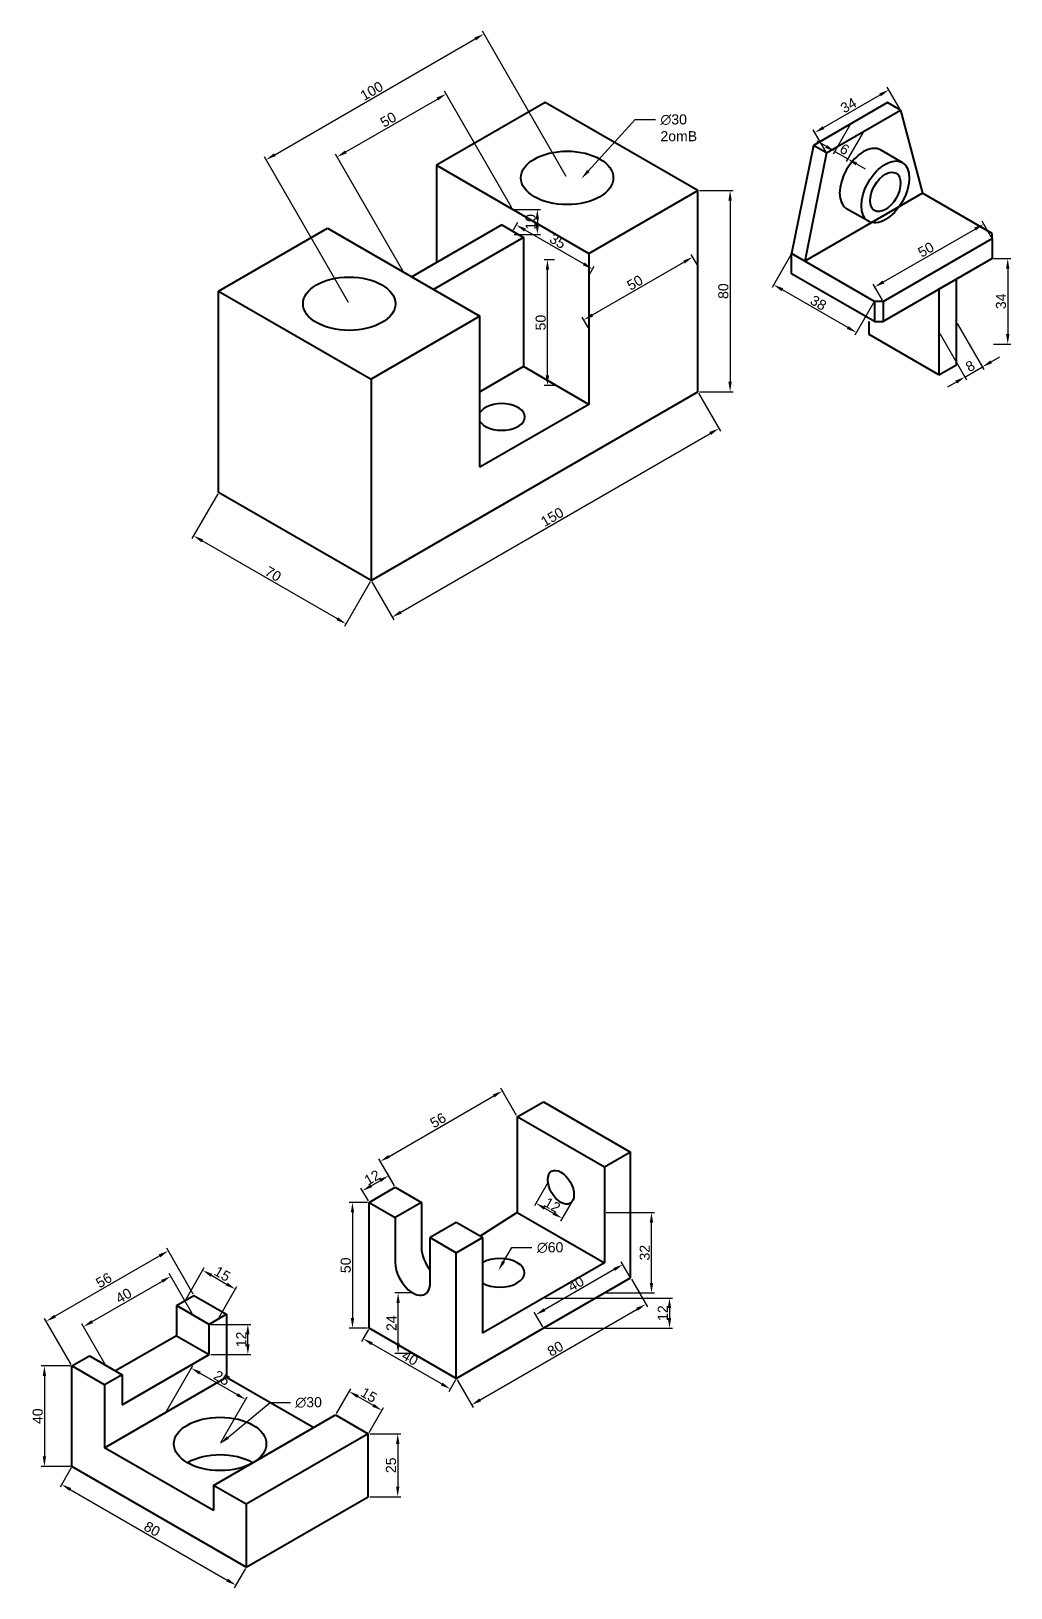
# Model space of a CAD drawing. Header units: millimetres. Extents: x 2913 to 4784, y 824 to 1617.
# Drawn here: x 2913 to 3303, y 860 to 1479 of the extents above; entities that cross this region are included whole.
import ezdxf
from ezdxf import colors
from ezdxf.entities.mleader import LeaderData, LeaderLine
from ezdxf.math import Vec2, Vec3

# ---------------------------------------------------------------- set-up
doc = ezdxf.new("R2010")
doc.units = ezdxf.units.MM
doc.layers.add('Thick', color=7, linetype='Continuous', lineweight=40)
doc.styles.get("Standard").update_dxf_attribs({"font": 'arial.ttf'})
doc.dimstyles.new('ISO-25', dxfattribs={"dimtxt": 4, "dimasz": 4, "dimexe": 1.25, "dimexo": 0.625, "dimtad": 1, "dimtxsty": 'Standard', "dimcen": 2.5, "dimadec": 0, "dimazin": 0, "dimtfac": 1, "dimtmove": 0, "dimatfit": 3, "dimfxl": 1, "dimarcsym": 0})

# ---------------------------------------------------------------- blocks, each defined once
blk = doc.blocks.new('*D6')
at = {"color": 0, "lineweight": -2, "transparency": 16777216}
for p, q in [((2977.4, 969.46), (2968.24, 985.32)), ((2937.69, 966.24), (2965.4, 982.24)), ((2942.76, 949.46), (2933.6, 965.32))]:
    blk.add_line(p, q, dxfattribs=at)
at = {"color": 0, "transparency": 16777216}
for points in [[(2965.07, 982.82), (2965.74, 981.66), (2968.87, 984.24)], [(2937.36, 966.82), (2938.02, 965.66), (2934.23, 964.24)]]:
    blk.add_solid(points, dxfattribs=at)
at = {"layer": 'Defpoints', "color": 0, "transparency": 16777216}
for p in [(2968.87, 984.24), (2977.71, 968.92), (2943.07, 948.92)]:
    blk.add_point(p, dxfattribs=at)
at = {"color": 0, "transparency": 16777216, "insert": (2950.21, 976.55), "char_height": 4, "attachment_point": 5, "rotation": 30}
blk.add_mtext('40', dxfattribs=at)
blk = doc.blocks.new('*D7')
at = {"color": 0, "lineweight": -2, "transparency": 16777216}
for p, q in [((2974.99, 975.21), (2982.23, 987.74)), ((2985.07, 984.66), (2991.13, 981.16)), ((2987.98, 967.71), (2995.22, 980.24))]:
    blk.add_line(p, q, dxfattribs=at)
at = {"color": 0, "transparency": 16777216}
for points in [[(2985.4, 985.24), (2984.74, 984.08), (2981.61, 986.66)], [(2991.47, 981.74), (2990.8, 980.58), (2994.6, 979.16)]]:
    blk.add_solid(points, dxfattribs=at)
at = {"layer": 'Defpoints', "color": 0, "transparency": 16777216}
for p in [(2994.6, 979.16), (2974.68, 974.67), (2987.67, 967.17)]:
    blk.add_point(p, dxfattribs=at)
at = {"color": 0, "transparency": 16777216, "insert": (2989.44, 985.22), "char_height": 4, "attachment_point": 5, "rotation": 330}
blk.add_mtext('15', dxfattribs=at)
blk = doc.blocks.new('*D8')
at = {"color": 0, "lineweight": -2, "transparency": 16777216}
for p, q in [((2967.2, 930.71), (2977.69, 948.87)), ((2995.25, 937.29), (2980.53, 945.79)), ((2988.85, 918.21), (2999.34, 936.37))]:
    blk.add_line(p, q, dxfattribs=at)
at = {"color": 0, "transparency": 16777216}
for points in [[(2980.86, 946.37), (2980.19, 945.21), (2977.06, 947.79)], [(2995.58, 937.87), (2994.92, 936.71), (2998.71, 935.29)]]:
    blk.add_solid(points, dxfattribs=at)
at = {"layer": 'Defpoints', "color": 0, "transparency": 16777216}
for p in [(2977.06, 947.79), (2966.89, 930.17), (2988.54, 917.67)]:
    blk.add_point(p, dxfattribs=at)
at = {"color": 0, "transparency": 16777216, "insert": (2989.22, 943.85), "char_height": 4, "attachment_point": 5, "rotation": 330}
blk.add_mtext('25', dxfattribs=at)
blk = doc.blocks.new('*D9')
at = {"color": 0, "lineweight": -2, "transparency": 16777216}
for p, q in [((2929.34, 908.13), (2924.91, 900.46)), ((2929, 899.54), (2991.35, 863.54)), ((2998.62, 868.13), (2994.19, 860.46))]:
    blk.add_line(p, q, dxfattribs=at)
at = {"color": 0, "transparency": 16777216}
for points in [[(2929.33, 900.12), (2928.67, 898.97), (2925.54, 901.54)], [(2991.69, 864.12), (2991.02, 862.97), (2994.82, 861.54)]]:
    blk.add_solid(points, dxfattribs=at)
at = {"layer": 'Defpoints', "color": 0, "transparency": 16777216}
for p in [(2929.65, 908.67), (2998.93, 868.67), (2994.82, 861.54)]:
    blk.add_point(p, dxfattribs=at)
at = {"color": 0, "transparency": 16777216, "insert": (2961.51, 883.85), "char_height": 4, "attachment_point": 5, "rotation": 330}
blk.add_mtext('80', dxfattribs=at)
blk = doc.blocks.new('*D10')
at = {"color": 0, "lineweight": -2, "transparency": 16777216}
for p, q in [((3034.75, 929.71), (3040.46, 939.6)), ((3043.3, 936.51), (3049.36, 933.01)), ((3047.74, 922.21), (3053.45, 932.1))]:
    blk.add_line(p, q, dxfattribs=at)
at = {"color": 0, "transparency": 16777216}
for points in [[(3043.63, 937.09), (3042.96, 935.94), (3039.83, 938.51)], [(3049.69, 933.59), (3049.03, 932.44), (3052.82, 931.01)]]:
    blk.add_solid(points, dxfattribs=at)
at = {"layer": 'Defpoints', "color": 0, "transparency": 16777216}
for p in [(3034.44, 929.17), (3052.82, 931.01), (3047.43, 921.67)]:
    blk.add_point(p, dxfattribs=at)
at = {"color": 0, "transparency": 16777216, "insert": (3047.66, 937.07), "char_height": 4, "attachment_point": 5, "rotation": 330}
blk.add_mtext('15', dxfattribs=at)
blk = doc.blocks.new('*D11')
at = {"color": 0, "lineweight": -2, "transparency": 16777216}
for p, q in [((3048.05, 921.67), (3060.4, 921.67)), ((3059.15, 917.67), (3059.15, 900.67)), ((3048.05, 896.67), (3060.4, 896.67))]:
    blk.add_line(p, q, dxfattribs=at)
at = {"color": 0, "transparency": 16777216}
for points in [[(3058.48, 917.67), (3059.81, 917.67), (3059.15, 921.67)], [(3058.48, 900.67), (3059.81, 900.67), (3059.15, 896.67)]]:
    blk.add_solid(points, dxfattribs=at)
at = {"layer": 'Defpoints', "color": 0, "transparency": 16777216}
for p in [(3047.43, 921.67), (3047.43, 896.67), (3059.15, 896.67)]:
    blk.add_point(p, dxfattribs=at)
at = {"color": 0, "transparency": 16777216, "insert": (3056.48, 909.17), "char_height": 4, "attachment_point": 5, "rotation": 90}
blk.add_mtext('25', dxfattribs=at)
blk = doc.blocks.new('*D12')
at = {"color": 0, "lineweight": -2, "transparency": 16777216}
for p, q in [((2929.02, 948.67), (2917.46, 948.67)), ((2918.71, 944.67), (2918.71, 912.67)), ((2929.02, 908.67), (2917.46, 908.67))]:
    blk.add_line(p, q, dxfattribs=at)
at = {"color": 0, "transparency": 16777216}
for points in [[(2918.04, 944.67), (2919.38, 944.67), (2918.71, 948.67)], [(2918.04, 912.67), (2919.38, 912.67), (2918.71, 908.67)]]:
    blk.add_solid(points, dxfattribs=at)
at = {"layer": 'Defpoints', "color": 0, "transparency": 16777216}
for p in [(2929.65, 948.67), (2918.71, 908.67), (2929.65, 908.67)]:
    blk.add_point(p, dxfattribs=at)
at = {"color": 0, "transparency": 16777216, "insert": (2916.04, 928.67), "char_height": 4, "attachment_point": 5, "rotation": 90}
blk.add_mtext('40', dxfattribs=at)
blk = doc.blocks.new('*D13')
at = {"color": 0, "lineweight": -2, "transparency": 16777216}
for p, q in [((2922.89, 968.37), (2964.46, 992.37)), ((2977.83, 977.21), (2967.3, 995.45)), ((2929.34, 949.21), (2918.8, 967.45))]:
    blk.add_line(p, q, dxfattribs=at)
at = {"color": 0, "transparency": 16777216}
for points in [[(2964.13, 992.95), (2964.79, 991.79), (2967.93, 994.37)], [(2922.56, 968.95), (2923.23, 967.79), (2919.43, 966.37)]]:
    blk.add_solid(points, dxfattribs=at)
at = {"layer": 'Defpoints', "color": 0, "transparency": 16777216}
for p in [(2967.93, 994.37), (2978.15, 976.67), (2929.65, 948.67)]:
    blk.add_point(p, dxfattribs=at)
at = {"color": 0, "transparency": 16777216, "insert": (2942.34, 982.68), "char_height": 4, "attachment_point": 5, "rotation": 30}
blk.add_mtext('56', dxfattribs=at)
blk = doc.blocks.new('*D14')
at = {"color": 0, "lineweight": -2, "transparency": 16777216}
for p, q in [((2984.83, 965.17), (3000.82, 965.17)), ((2999.57, 957.17), (2999.57, 961.17)), ((2984.83, 953.17), (3000.82, 953.17))]:
    blk.add_line(p, q, dxfattribs=at)
at = {"color": 0, "transparency": 16777216}
for points in [[(2998.9, 961.17), (3000.24, 961.17), (2999.57, 965.17)], [(2998.9, 957.17), (3000.24, 957.17), (2999.57, 953.17)]]:
    blk.add_solid(points, dxfattribs=at)
at = {"layer": 'Defpoints', "color": 0, "transparency": 16777216}
for p in [(2984.21, 965.17), (2999.57, 965.17), (2984.21, 953.17)]:
    blk.add_point(p, dxfattribs=at)
at = {"color": 0, "transparency": 16777216, "insert": (2996.94, 959.17), "char_height": 4, "attachment_point": 5, "rotation": 90}
blk.add_mtext('12', dxfattribs=at)
blk = doc.blocks.new('*D15')
at = {"color": 0, "lineweight": -2, "transparency": 16777216}
for p, q in [((3047.17, 1013.63), (3039.9, 1013.63)), ((3041.15, 1009.63), (3041.15, 967.63)), ((3047.17, 963.63), (3039.9, 963.63))]:
    blk.add_line(p, q, dxfattribs=at)
at = {"color": 0, "transparency": 16777216}
for points in [[(3040.49, 1009.63), (3041.82, 1009.63), (3041.15, 1013.63)], [(3040.49, 967.63), (3041.82, 967.63), (3041.15, 963.63)]]:
    blk.add_solid(points, dxfattribs=at)
at = {"layer": 'Defpoints', "color": 0, "transparency": 16777216}
for p in [(3047.8, 1013.63), (3041.15, 963.63), (3047.8, 963.63)]:
    blk.add_point(p, dxfattribs=at)
at = {"color": 0, "transparency": 16777216, "insert": (3038.49, 988.63), "char_height": 4, "attachment_point": 5, "rotation": 90}
blk.add_mtext('50', dxfattribs=at)
blk = doc.blocks.new('*D16')
at = {"color": 0, "lineweight": -2, "transparency": 16777216}
for p, q in [((3047.48, 963.09), (3044.77, 958.4)), ((3076.57, 941.48), (3048.86, 957.48)), ((3082.12, 943.09), (3079.41, 938.4))]:
    blk.add_line(p, q, dxfattribs=at)
at = {"color": 0, "transparency": 16777216}
for points in [[(3049.2, 958.06), (3048.53, 956.9), (3045.4, 959.48)], [(3076.91, 942.06), (3076.24, 940.9), (3080.04, 939.48)]]:
    blk.add_solid(points, dxfattribs=at)
at = {"layer": 'Defpoints', "color": 0, "transparency": 16777216}
for p in [(3045.4, 959.48), (3047.8, 963.63), (3082.44, 943.63)]:
    blk.add_point(p, dxfattribs=at)
at = {"color": 0, "transparency": 16777216, "insert": (3064.05, 951.79), "char_height": 4, "attachment_point": 5, "rotation": 330}
blk.add_mtext('40', dxfattribs=at)
blk = doc.blocks.new('*D17')
at = {"color": 0, "lineweight": -2, "transparency": 16777216}
for p, q in [((3064.49, 977.63), (3058.05, 977.63)), ((3059.3, 957.63), (3059.3, 973.63)), ((3064.49, 953.63), (3058.05, 953.63))]:
    blk.add_line(p, q, dxfattribs=at)
at = {"color": 0, "transparency": 16777216}
for points in [[(3058.63, 973.63), (3059.96, 973.63), (3059.3, 977.63)], [(3058.63, 957.63), (3059.96, 957.63), (3059.3, 953.63)]]:
    blk.add_solid(points, dxfattribs=at)
at = {"layer": 'Defpoints', "color": 0, "transparency": 16777216}
for p in [(3059.3, 977.63), (3065.12, 977.63), (3065.12, 953.63)]:
    blk.add_point(p, dxfattribs=at)
at = {"color": 0, "transparency": 16777216, "insert": (3056.66, 965.63), "char_height": 4, "attachment_point": 5, "rotation": 90}
blk.add_mtext('24', dxfattribs=at)
blk = doc.blocks.new('*D18')
at = {"color": 0, "lineweight": -2, "transparency": 16777216}
for p, q in [((3048.6, 1020.24), (3052.06, 1022.24)), ((3057.88, 1020.18), (3054.9, 1025.33)), ((3047.48, 1014.18), (3044.51, 1019.33))]:
    blk.add_line(p, q, dxfattribs=at)
at = {"color": 0, "transparency": 16777216}
for points in [[(3048.27, 1020.82), (3048.93, 1019.67), (3045.13, 1018.24)], [(3051.73, 1022.82), (3052.4, 1021.67), (3055.53, 1024.24)]]:
    blk.add_solid(points, dxfattribs=at)
at = {"layer": 'Defpoints', "color": 0, "transparency": 16777216}
for p in [(3055.53, 1024.24), (3058.19, 1019.63), (3047.8, 1013.63)]:
    blk.add_point(p, dxfattribs=at)
at = {"color": 0, "transparency": 16777216, "insert": (3049.01, 1023.52), "char_height": 4, "attachment_point": 5, "rotation": 30}
blk.add_mtext('12', dxfattribs=at)
blk = doc.blocks.new('*D19')
at = {"color": 0, "lineweight": -2, "transparency": 16777216}
for p, q in [((3106.37, 1048.18), (3100.13, 1058.99)), ((3055.72, 1031.91), (3097.29, 1055.91)), ((3057.88, 1020.18), (3051.63, 1030.99))]:
    blk.add_line(p, q, dxfattribs=at)
at = {"color": 0, "transparency": 16777216}
for points in [[(3096.96, 1056.48), (3097.62, 1055.33), (3100.75, 1057.91)], [(3055.39, 1032.48), (3056.05, 1031.33), (3052.26, 1029.91)]]:
    blk.add_solid(points, dxfattribs=at)
at = {"layer": 'Defpoints', "color": 0, "transparency": 16777216}
for p in [(3100.75, 1057.91), (3106.69, 1047.63), (3058.19, 1019.63)]:
    blk.add_point(p, dxfattribs=at)
at = {"color": 0, "transparency": 16777216, "insert": (3075.17, 1046.22), "char_height": 4, "attachment_point": 5, "rotation": 30}
blk.add_mtext('56', dxfattribs=at)
blk = doc.blocks.new('*D20')
at = {"color": 0, "lineweight": -2, "transparency": 16777216}
for p, q in [((3118.57, 1021.05), (3113.47, 1012.21)), ((3128.96, 1015.05), (3123.86, 1006.21)), ((3117.55, 1011.29), (3121.02, 1009.29))]:
    blk.add_line(p, q, dxfattribs=at)
at = {"color": 0, "transparency": 16777216}
for points in [[(3117.89, 1011.87), (3117.22, 1010.72), (3114.09, 1013.29)], [(3121.35, 1009.87), (3120.69, 1008.72), (3124.48, 1007.29)]]:
    blk.add_solid(points, dxfattribs=at)
at = {"layer": 'Defpoints', "color": 0, "transparency": 16777216}
for p in [(3118.88, 1021.59), (3129.27, 1015.59), (3124.48, 1007.29)]:
    blk.add_point(p, dxfattribs=at)
at = {"color": 0, "transparency": 16777216, "insert": (3120.6, 1012.57), "char_height": 4, "attachment_point": 5, "rotation": 330}
blk.add_mtext('12', dxfattribs=at)
blk = doc.blocks.new('*D21')
at = {"color": 0, "lineweight": -2, "transparency": 16777216}
for p, q in [((3152.03, 983.09), (3158.39, 972.08)), ((3091.95, 935.16), (3154.3, 971.16)), ((3082.75, 943.09), (3089.11, 932.08))]:
    blk.add_line(p, q, dxfattribs=at)
at = {"color": 0, "transparency": 16777216}
for points in [[(3153.97, 971.74), (3154.63, 970.58), (3157.77, 973.16)], [(3091.61, 935.74), (3092.28, 934.58), (3088.48, 933.16)]]:
    blk.add_solid(points, dxfattribs=at)
at = {"layer": 'Defpoints', "color": 0, "transparency": 16777216}
for p in [(3151.72, 983.63), (3157.77, 973.16), (3082.44, 943.63)]:
    blk.add_point(p, dxfattribs=at)
at = {"color": 0, "transparency": 16777216, "insert": (3121.79, 955.47), "char_height": 4, "attachment_point": 5, "rotation": 30}
blk.add_mtext('80', dxfattribs=at)
blk = doc.blocks.new('*D22')
at = {"color": 0, "lineweight": -2, "transparency": 16777216}
for p, q in [((3117.7, 975.63), (3168.41, 975.63)), ((3167.16, 971.63), (3167.16, 967.63)), ((3117.7, 963.63), (3168.41, 963.63))]:
    blk.add_line(p, q, dxfattribs=at)
at = {"color": 0, "transparency": 16777216}
for points in [[(3166.49, 971.63), (3167.83, 971.63), (3167.16, 975.63)], [(3166.49, 967.63), (3167.83, 967.63), (3167.16, 963.63)]]:
    blk.add_solid(points, dxfattribs=at)
at = {"layer": 'Defpoints', "color": 0, "transparency": 16777216}
for p in [(3117.08, 975.63), (3117.08, 963.63), (3167.16, 963.63)]:
    blk.add_point(p, dxfattribs=at)
at = {"color": 0, "transparency": 16777216, "insert": (3164.53, 969.63), "char_height": 4, "attachment_point": 5, "rotation": 90}
blk.add_mtext('12', dxfattribs=at)
blk = doc.blocks.new('*D23')
at = {"color": 0, "lineweight": -2, "transparency": 16777216}
for p, q in [((3151.41, 984.18), (3148.02, 990.04)), ((3145.18, 986.96), (3117.47, 970.96)), ((3116.77, 964.18), (3113.38, 970.04))]:
    blk.add_line(p, q, dxfattribs=at)
at = {"color": 0, "transparency": 16777216}
for points in [[(3144.85, 987.54), (3145.51, 986.38), (3148.64, 988.96)], [(3117.13, 971.54), (3117.8, 970.38), (3114, 968.96)]]:
    blk.add_solid(points, dxfattribs=at)
at = {"layer": 'Defpoints', "color": 0, "transparency": 16777216}
for p in [(3151.72, 983.63), (3114, 968.96), (3117.08, 963.63)]:
    blk.add_point(p, dxfattribs=at)
at = {"color": 0, "transparency": 16777216, "insert": (3129.99, 981.27), "char_height": 4, "attachment_point": 5, "rotation": 30}
blk.add_mtext('40', dxfattribs=at)
blk = doc.blocks.new('*D24')
at = {"color": 0, "lineweight": -2, "transparency": 16777216}
for p, q in [((3141.95, 1009.63), (3161.26, 1009.63)), ((3160.01, 981.63), (3160.01, 1005.63)), ((3141.95, 977.63), (3161.26, 977.63))]:
    blk.add_line(p, q, dxfattribs=at)
at = {"color": 0, "transparency": 16777216}
for points in [[(3159.34, 1005.63), (3160.68, 1005.63), (3160.01, 1009.63)], [(3159.34, 981.63), (3160.68, 981.63), (3160.01, 977.63)]]:
    blk.add_solid(points, dxfattribs=at)
at = {"layer": 'Defpoints', "color": 0, "transparency": 16777216}
for p in [(3141.33, 1009.63), (3160.01, 1009.63), (3141.33, 977.63)]:
    blk.add_point(p, dxfattribs=at)
at = {"color": 0, "transparency": 16777216, "insert": (3157.34, 993.63), "char_height": 4, "attachment_point": 5, "rotation": 90}
blk.add_mtext('32', dxfattribs=at)
blk = doc.blocks.new('*D45')
at = {"color": 0, "lineweight": -2, "transparency": 16777216}
for p, q in [((3104.51, 1408.74), (3077.74, 1455.11)), ((3038.52, 1431.03), (3074.9, 1452.03)), ((3061.21, 1383.74), (3034.44, 1430.11))]:
    blk.add_line(p, q, dxfattribs=at)
at = {"color": 0, "transparency": 16777216}
for points in [[(3074.56, 1452.61), (3075.23, 1451.45), (3078.36, 1454.03)], [(3038.19, 1431.61), (3038.86, 1430.45), (3035.06, 1429.03)]]:
    blk.add_solid(points, dxfattribs=at)
at = {"layer": 'Defpoints', "color": 0, "transparency": 16777216}
for p in [(3078.36, 1454.03), (3104.82, 1408.2), (3061.52, 1383.2)]:
    blk.add_point(p, dxfattribs=at)
at = {"color": 0, "transparency": 16777216, "insert": (3055.38, 1443.84), "char_height": 4, "attachment_point": 5, "rotation": 30}
blk.add_mtext('50', dxfattribs=at)
blk = doc.blocks.new('*D46')
at = {"color": 0, "lineweight": -2, "transparency": 16777216}
for p, q in [((2987.6, 1295.15), (2977.36, 1277.42)), ((3035.14, 1245.5), (2981.45, 1276.5)), ((3048.22, 1260.15), (3037.98, 1242.42))]:
    blk.add_line(p, q, dxfattribs=at)
at = {"color": 0, "transparency": 16777216}
for points in [[(2981.78, 1277.08), (2981.11, 1275.92), (2977.98, 1278.5)], [(3035.47, 1246.08), (3034.81, 1244.92), (3038.6, 1243.5)]]:
    blk.add_solid(points, dxfattribs=at)
at = {"layer": 'Defpoints', "color": 0, "transparency": 16777216}
for p in [(2987.91, 1295.7), (2977.98, 1278.5), (3048.53, 1260.7)]:
    blk.add_point(p, dxfattribs=at)
at = {"color": 0, "transparency": 16777216, "insert": (3009.63, 1263.31), "char_height": 4, "attachment_point": 5, "rotation": 330}
blk.add_mtext('70', dxfattribs=at)
blk = doc.blocks.new('*D47')
at = {"color": 0, "lineweight": -2, "transparency": 16777216}
for p, q in [((3178.75, 1335.15), (3187.46, 1320.07)), ((3060.39, 1248.15), (3183.37, 1319.15)), ((3048.84, 1260.15), (3057.55, 1245.07))]:
    blk.add_line(p, q, dxfattribs=at)
at = {"color": 0, "transparency": 16777216}
for points in [[(3183.03, 1319.73), (3183.7, 1318.58), (3186.83, 1321.15)], [(3060.06, 1248.73), (3060.73, 1247.58), (3056.93, 1246.15)]]:
    blk.add_solid(points, dxfattribs=at)
at = {"layer": 'Defpoints', "color": 0, "transparency": 16777216}
for p in [(3178.44, 1335.7), (3186.83, 1321.15), (3048.53, 1260.7)]:
    blk.add_point(p, dxfattribs=at)
at = {"color": 0, "transparency": 16777216, "insert": (3120.55, 1285.96), "char_height": 4, "attachment_point": 5, "rotation": 30}
blk.add_mtext('150', dxfattribs=at)
blk = doc.blocks.new('*D48')
at = {"color": 0, "lineweight": -2, "transparency": 16777216}
for p, q in [((3179.06, 1415.7), (3192.51, 1415.7)), ((3191.26, 1411.7), (3191.26, 1339.7)), ((3179.06, 1335.7), (3192.51, 1335.7))]:
    blk.add_line(p, q, dxfattribs=at)
at = {"color": 0, "transparency": 16777216}
for points in [[(3190.59, 1411.7), (3191.92, 1411.7), (3191.26, 1415.7)], [(3190.59, 1339.7), (3191.92, 1339.7), (3191.26, 1335.7)]]:
    blk.add_solid(points, dxfattribs=at)
at = {"layer": 'Defpoints', "color": 0, "transparency": 16777216}
for p in [(3178.44, 1415.7), (3178.44, 1335.7), (3191.26, 1335.7)]:
    blk.add_point(p, dxfattribs=at)
at = {"color": 0, "transparency": 16777216, "insert": (3188.59, 1375.7), "char_height": 4, "attachment_point": 5, "rotation": 90}
blk.add_mtext('80', dxfattribs=at)
blk = doc.blocks.new('*D49')
at = {"color": 0, "lineweight": -2, "transparency": 16777216}
for p, q in [((3105.14, 1400.08), (3106.88, 1403.09)), ((3109.72, 1400.01), (3133.1, 1386.51)), ((3135.45, 1382.58), (3137.19, 1385.59))]:
    blk.add_line(p, q, dxfattribs=at)
at = {"color": 0, "transparency": 16777216}
for points in [[(3110.05, 1400.59), (3109.38, 1399.43), (3106.25, 1402.01)], [(3133.43, 1387.09), (3132.77, 1385.93), (3136.56, 1384.51)]]:
    blk.add_solid(points, dxfattribs=at)
at = {"layer": 'Defpoints', "color": 0, "transparency": 16777216}
for p in [(3104.82, 1399.54), (3135.13, 1382.04), (3136.56, 1384.51)]:
    blk.add_point(p, dxfattribs=at)
at = {"color": 0, "transparency": 16777216, "insert": (3122.74, 1395.57), "char_height": 4, "attachment_point": 5, "rotation": 330}
blk.add_mtext('35', dxfattribs=at)
blk = doc.blocks.new('*D50')
at = {"color": 0, "lineweight": -2, "transparency": 16777216}
for p, q in [((3105.45, 1408.2), (3115.89, 1408.2)), ((3114.64, 1404.2), (3114.64, 1402.2)), ((3105.45, 1398.2), (3115.89, 1398.2))]:
    blk.add_line(p, q, dxfattribs=at)
at = {"color": 0, "transparency": 16777216}
for points in [[(3113.97, 1404.2), (3115.31, 1404.2), (3114.64, 1408.2)], [(3113.97, 1402.2), (3115.31, 1402.2), (3114.64, 1398.2)]]:
    blk.add_solid(points, dxfattribs=at)
at = {"layer": 'Defpoints', "color": 0, "transparency": 16777216}
for p in [(3104.82, 1408.2), (3104.82, 1398.2), (3114.64, 1398.2)]:
    blk.add_point(p, dxfattribs=at)
at = {"color": 0, "transparency": 16777216, "insert": (3111.97, 1403.2), "char_height": 4, "attachment_point": 5, "rotation": 90}
blk.add_mtext('10', dxfattribs=at)
blk = doc.blocks.new('*D51')
at = {"color": 0, "lineweight": -2, "transparency": 16777216}
for p, q in [((3126.16, 1421.24), (3092.81, 1479.01)), ((3010.3, 1429.92), (3089.97, 1475.92)), ((3039.56, 1371.24), (3006.21, 1429.01))]:
    blk.add_line(p, q, dxfattribs=at)
at = {"color": 0, "transparency": 16777216}
for points in [[(3089.64, 1476.5), (3090.3, 1475.35), (3093.43, 1477.92)], [(3009.96, 1430.5), (3010.63, 1429.35), (3006.83, 1427.92)]]:
    blk.add_solid(points, dxfattribs=at)
at = {"layer": 'Defpoints', "color": 0, "transparency": 16777216}
for p in [(3093.43, 1477.92), (3126.47, 1420.7), (3039.87, 1370.7)]:
    blk.add_point(p, dxfattribs=at)
at = {"color": 0, "transparency": 16777216, "insert": (3048.8, 1455.23), "char_height": 4, "attachment_point": 5, "rotation": 30}
blk.add_mtext('100', dxfattribs=at)
blk = doc.blocks.new('*D52')
at = {"color": 0, "lineweight": -2, "transparency": 16777216}
for p, q in [((3121.52, 1388.2), (3117.4, 1388.2)), ((3118.65, 1342.2), (3118.65, 1384.2)), ((3121.52, 1338.2), (3117.4, 1338.2))]:
    blk.add_line(p, q, dxfattribs=at)
at = {"color": 0, "transparency": 16777216}
for points in [[(3117.98, 1384.2), (3119.31, 1384.2), (3118.65, 1388.2)], [(3117.98, 1342.2), (3119.31, 1342.2), (3118.65, 1338.2)]]:
    blk.add_solid(points, dxfattribs=at)
at = {"layer": 'Defpoints', "color": 0, "transparency": 16777216}
for p in [(3118.65, 1388.2), (3122.14, 1388.2), (3122.14, 1338.2)]:
    blk.add_point(p, dxfattribs=at)
at = {"color": 0, "transparency": 16777216, "insert": (3115.98, 1363.2), "char_height": 4, "attachment_point": 5, "rotation": 90}
blk.add_mtext('50', dxfattribs=at)
blk = doc.blocks.new('*D53')
at = {"layer": 'Defpoints', "color": 0, "transparency": 16777216}
for p in [(3176.39, 1389.24), (3178.44, 1385.7), (3135.13, 1360.7)]:
    blk.add_point(p, dxfattribs=at)
at = {"layer": 'Thick', "color": 0, "lineweight": -2, "transparency": 16777216}
for p, q in [((3136.55, 1366.24), (3172.93, 1387.24)), ((3178.12, 1386.24), (3175.77, 1390.32)), ((3134.82, 1361.24), (3132.47, 1365.32))]:
    blk.add_line(p, q, dxfattribs=at)
at = {"layer": 'Thick', "color": 0, "transparency": 16777216}
for points in [[(3172.59, 1387.81), (3173.26, 1386.66), (3176.39, 1389.24)], [(3136.22, 1366.81), (3136.89, 1365.66), (3133.09, 1364.24)]]:
    blk.add_solid(points, dxfattribs=at)
at = {"layer": 'Thick', "color": 0, "transparency": 16777216, "insert": (3153.41, 1379.05), "char_height": 4, "attachment_point": 5, "rotation": 30}
blk.add_mtext('50', dxfattribs=at)
blk = doc.blocks.new('*D94')
at = {"color": 0, "lineweight": -2, "transparency": 16777216}
for p, q in [((3228.4, 1440.68), (3250.92, 1453.68)), ((3258.72, 1448.17), (3253.76, 1456.77)), ((3229.27, 1431.17), (3224.31, 1439.77))]:
    blk.add_line(p, q, dxfattribs=at)
at = {"color": 0, "transparency": 16777216}
for points in [[(3250.58, 1454.26), (3251.25, 1453.11), (3254.38, 1455.68)], [(3228.07, 1441.26), (3228.73, 1440.11), (3224.94, 1438.68)]]:
    blk.add_solid(points, dxfattribs=at)
at = {"layer": 'Defpoints', "color": 0, "transparency": 16777216}
for p in [(3254.38, 1455.68), (3259.03, 1447.63), (3229.59, 1430.63)]:
    blk.add_point(p, dxfattribs=at)
at = {"color": 0, "transparency": 16777216, "insert": (3238.33, 1449.5), "char_height": 4, "attachment_point": 5, "rotation": 30}
blk.add_mtext('34', dxfattribs=at)
blk = doc.blocks.new('*D95')
at = {"color": 0, "lineweight": -2, "transparency": 16777216}
for p, q in [((3215.42, 1390.09), (3207.95, 1377.15)), ((3238.02, 1361.23), (3212.03, 1376.23)), ((3248.33, 1371.09), (3240.85, 1358.15))]:
    blk.add_line(p, q, dxfattribs=at)
at = {"color": 0, "transparency": 16777216}
for points in [[(3212.37, 1376.81), (3211.7, 1375.65), (3208.57, 1378.23)], [(3238.35, 1361.81), (3237.68, 1360.65), (3241.48, 1359.23)]]:
    blk.add_solid(points, dxfattribs=at)
at = {"layer": 'Defpoints', "color": 0, "transparency": 16777216}
for p in [(3215.73, 1390.63), (3208.57, 1378.23), (3248.64, 1371.63)]:
    blk.add_point(p, dxfattribs=at)
at = {"color": 0, "transparency": 16777216, "insert": (3226.36, 1371.04), "char_height": 4, "attachment_point": 5, "rotation": 330}
blk.add_mtext('38', dxfattribs=at)
blk = doc.blocks.new('*D96')
at = {"color": 0, "lineweight": -2, "transparency": 16777216}
for p, q in [((3252.25, 1379.37), (3288.63, 1400.37)), ((3295.09, 1397.17), (3291.46, 1403.46)), ((3251.79, 1372.17), (3248.16, 1378.46))]:
    blk.add_line(p, q, dxfattribs=at)
at = {"color": 0, "transparency": 16777216}
for points in [[(3288.29, 1400.95), (3288.96, 1399.8), (3292.09, 1402.37)], [(3251.92, 1379.95), (3252.59, 1378.8), (3248.79, 1377.37)]]:
    blk.add_solid(points, dxfattribs=at)
at = {"layer": 'Defpoints', "color": 0, "transparency": 16777216}
for p in [(3292.09, 1402.37), (3295.4, 1396.63), (3252.1, 1371.63)]:
    blk.add_point(p, dxfattribs=at)
at = {"color": 0, "transparency": 16777216, "insert": (3269.11, 1392.18), "char_height": 4, "attachment_point": 5, "rotation": 30}
blk.add_mtext('50', dxfattribs=at)
blk = doc.blocks.new('*D97')
at = {"color": 0, "lineweight": -2, "transparency": 16777216}
for p, q in [((3238.8, 1441.59), (3232.2, 1430.16)), ((3229.36, 1433.24), (3225.9, 1435.24)), ((3244, 1438.59), (3237.4, 1427.16)), ((3232.83, 1431.24), (3238.02, 1428.24)), ((3241.49, 1426.24), (3244.95, 1424.24))]:
    blk.add_line(p, q, dxfattribs=at)
at = {"color": 0, "transparency": 16777216}
for points in [[(3229.69, 1433.82), (3229.03, 1432.66), (3232.83, 1431.24)], [(3241.82, 1426.82), (3241.15, 1425.66), (3238.02, 1428.24)]]:
    blk.add_solid(points, dxfattribs=at)
at = {"layer": 'Defpoints', "color": 0, "transparency": 16777216}
for p in [(3239.11, 1442.13), (3244.31, 1439.13), (3238.02, 1428.24)]:
    blk.add_point(p, dxfattribs=at)
at = {"color": 0, "transparency": 16777216, "insert": (3236.76, 1432.05), "char_height": 4, "attachment_point": 5, "rotation": 330}
blk.add_mtext('6', dxfattribs=at)
blk = doc.blocks.new('*D98')
at = {"color": 0, "lineweight": -2, "transparency": 16777216}
for p, q in [((3281.53, 1362.9), (3292.16, 1344.5)), ((3274.6, 1358.9), (3285.23, 1340.5)), ((3294.99, 1347.58), (3298.46, 1349.58)), ((3284.6, 1341.58), (3291.53, 1345.58)), ((3281.14, 1339.58), (3277.67, 1337.58))]:
    blk.add_line(p, q, dxfattribs=at)
at = {"color": 0, "transparency": 16777216}
for points in [[(3294.66, 1348.16), (3295.33, 1347), (3291.53, 1345.58)], [(3280.8, 1340.16), (3281.47, 1339), (3284.6, 1341.58)]]:
    blk.add_solid(points, dxfattribs=at)
at = {"layer": 'Defpoints', "color": 0, "transparency": 16777216}
for p in [(3281.22, 1363.44), (3274.29, 1359.44), (3291.53, 1345.58)]:
    blk.add_point(p, dxfattribs=at)
at = {"color": 0, "transparency": 16777216, "insert": (3286.73, 1345.89), "char_height": 4, "attachment_point": 5, "rotation": 30}
blk.add_mtext('8', dxfattribs=at)
blk = doc.blocks.new('*D99')
at = {"color": 0, "lineweight": -2, "transparency": 16777216}
for p, q in [((3296.03, 1388.63), (3302.87, 1388.63)), ((3301.62, 1384.63), (3301.62, 1358.63)), ((3296.03, 1354.63), (3302.87, 1354.63))]:
    blk.add_line(p, q, dxfattribs=at)
at = {"color": 0, "transparency": 16777216}
for points in [[(3300.96, 1384.63), (3302.29, 1384.63), (3301.62, 1388.63)], [(3300.96, 1358.63), (3302.29, 1358.63), (3301.62, 1354.63)]]:
    blk.add_solid(points, dxfattribs=at)
at = {"layer": 'Defpoints', "color": 0, "transparency": 16777216}
for p in [(3295.4, 1388.63), (3295.4, 1354.63), (3301.62, 1354.63)]:
    blk.add_point(p, dxfattribs=at)
at = {"color": 0, "transparency": 16777216, "insert": (3298.95, 1371.63), "char_height": 4, "attachment_point": 5, "rotation": 90}
blk.add_mtext('34', dxfattribs=at)

msp = doc.modelspace()

# ---------------------------------------------------------------- linework, layer by layer
at = {"layer": 'Thick'}
for p, q in [((3117.814, 1450.696), (3074.513, 1425.696)), ((3178.436, 1415.696), (3117.814, 1450.696)), ((3253.836, 1450.63), (3224.391, 1433.63)), ((3229.587, 1430.63), (3259.032, 1447.63)), ((3259.032, 1447.63), (3253.836, 1450.63)), ((3259.032, 1447.63), (3267.692, 1414.63)), ((3224.391, 1433.63), (3215.731, 1390.63)), ((3229.587, 1430.63), (3220.927, 1387.63)), ((3229.587, 1430.63), (3224.391, 1433.63)), ((3259.706, 1426.798), (3251.046, 1431.798)), ((3074.513, 1425.696), (3135.135, 1390.696)), ((3074.513, 1425.696), (3074.513, 1387.036)), ((3135.135, 1390.696), (3178.436, 1415.696)), ((3178.436, 1335.696), (3178.436, 1415.696)), ((3267.692, 1414.63), (3220.927, 1387.63)), ((3295.405, 1398.63), (3267.692, 1414.63)), ((3246.234, 1403.463), (3237.573, 1408.463)), ((2987.911, 1375.696), (3031.212, 1400.696)), ((3031.212, 1400.696), (3091.834, 1365.696)), ((3100.494, 1402.036), (3064.693, 1381.366)), ((3100.494, 1402.036), (3109.154, 1397.036)), ((3295.405, 1396.63), (3295.405, 1398.63)), ((3109.154, 1397.036), (3073.353, 1376.366)), ((3109.154, 1397.036), (3109.154, 1345.696)), ((3252.104, 1371.63), (3295.405, 1396.63)), ((3295.405, 1396.63), (3295.405, 1388.63)), ((3135.135, 1390.696), (3135.135, 1330.696)), ((3248.64, 1371.63), (3215.731, 1390.63)), ((3215.731, 1382.63), (3215.731, 1390.63)), ((3295.405, 1388.63), (3252.104, 1363.63)), ((3248.64, 1363.63), (3215.731, 1382.63)), ((3281.218, 1380.44), (3274.29, 1376.44)), ((3281.218, 1346.44), (3281.218, 1380.44)), ((2987.911, 1295.696), (2987.911, 1375.696)), ((2987.911, 1375.696), (3048.532, 1340.696)), ((3274.29, 1376.44), (3274.29, 1342.44)), ((3248.64, 1371.63), (3248.64, 1363.63)), ((3252.104, 1371.63), (3248.64, 1371.63)), ((3252.104, 1371.63), (3252.104, 1363.63)), ((3091.834, 1365.696), (3048.532, 1340.696)), ((3091.834, 1305.696), (3091.834, 1365.696)), ((3246.577, 1358.44), (3246.577, 1363.63)), ((3248.64, 1363.63), (3252.104, 1363.63)), ((3274.29, 1342.44), (3246.577, 1358.44)), ((3109.154, 1345.696), (3091.834, 1335.696)), ((3135.135, 1330.696), (3109.154, 1345.696)), ((3274.29, 1342.44), (3281.218, 1346.44)), ((3048.532, 1340.696), (3048.532, 1260.696)), ((3048.532, 1260.696), (3178.436, 1335.696)), ((3135.135, 1330.696), (3091.834, 1305.696)), ((3048.532, 1260.696), (2987.911, 1295.696)), ((3106.685, 1047.635), (3117.078, 1053.635)), ((3117.078, 1053.635), (3151.719, 1033.635)), ((3141.326, 1027.635), (3106.685, 1047.635)), ((3106.685, 1047.635), (3106.685, 1009.635)), ((3151.719, 1033.635), (3141.326, 1027.635)), ((3151.719, 983.635), (3151.719, 1033.635)), ((3141.326, 1027.635), (3141.326, 989.635)), ((3047.796, 1013.635), (3058.188, 1019.635)), ((3058.188, 1019.635), (3068.58, 1013.635)), ((3047.796, 963.635), (3047.796, 1013.635)), ((3047.796, 1013.635), (3058.188, 1007.635)), ((3068.58, 1013.635), (3058.188, 1007.635)), ((3068.58, 1013.635), (3068.58, 995.635)), ((3106.685, 1009.635), (3091.917, 1000.162)), ((3106.685, 1009.635), (3141.326, 989.635)), ((3058.188, 1007.635), (3058.188, 989.635)), ((3082.437, 1005.635), (3072.044, 999.635)), ((3092.829, 999.635), (3082.437, 1005.635)), ((3072.044, 981.635), (3072.044, 999.635)), ((3072.044, 999.635), (3082.437, 993.635)), ((3082.437, 993.635), (3092.829, 999.635)), ((3092.829, 999.635), (3092.829, 961.635)), ((3082.437, 943.635), (3082.437, 993.635)), ((3082.437, 943.635), (3151.719, 983.635)), ((3141.326, 989.635), (3092.829, 961.635)), ((2971.217, 972.666), (2978.145, 976.666)), ((2984.208, 965.166), (2971.217, 972.666)), ((2971.217, 972.666), (2971.217, 960.666)), ((2978.145, 976.666), (2991.136, 969.166)), ((2991.136, 969.166), (2984.208, 965.166)), ((2984.208, 953.166), (2984.208, 965.166)), ((2991.136, 969.166), (2991.136, 944.166)), ((2971.217, 960.666), (2946.968, 946.666)), ((2971.217, 960.666), (2984.208, 953.166)), ((3082.437, 943.635), (3047.796, 963.635)), ((2929.648, 948.666), (2936.576, 952.666)), ((2936.576, 952.666), (2949.567, 945.166)), ((2949.567, 933.166), (2984.208, 953.166)), ((2929.648, 908.666), (2929.648, 948.666)), ((2942.638, 941.166), (2929.648, 948.666)), ((2949.567, 945.166), (2942.638, 941.166)), ((2942.638, 916.166), (2991.136, 944.166)), ((2942.638, 941.166), (2942.638, 916.166)), ((2949.567, 945.166), (2949.567, 933.166)), ((2991.136, 944.166), (3025.777, 924.166)), ((2985.94, 901.166), (3034.437, 929.166)), ((3034.437, 929.166), (3047.427, 921.666)), ((3047.427, 921.666), (2998.93, 893.666)), ((3047.427, 896.666), (3047.427, 921.666)), ((2985.94, 891.166), (2942.638, 916.166)), ((2998.93, 868.666), (2929.648, 908.666)), ((2998.93, 893.666), (2985.94, 901.166)), ((2985.94, 901.166), (2985.94, 891.166)), ((2998.93, 868.666), (3047.427, 896.666)), ((2998.93, 893.666), (2998.93, 868.666))]:
    msp.add_line(p, q, dxfattribs=at)
for centre, major_axis in [((3126.475, 1420.696), (-18.371, 0)), ((3252.97, 1415.13), (-6.736, -11.667)), ((3252.97, 1415.13), (-4.287, -7.425)), ((3039.872, 1370.696), (-18.371, 0)), ((3124.006, 1019.635), (3.674, -6.364)), ((2988.538, 917.666), (-18.371, 0))]:
    msp.add_ellipse(centre, major_axis=major_axis, ratio=0.5773503, dxfattribs=at)
for centre, major_axis, start_param, end_param in [((3244.309, 1420.13), (-6.736, -11.667), 3.1415927, 6.2831853), ((3100.494, 1325.696), (-9.186, 0), 0.3398369, 5.9433484), ((3075.508, 991.635), (4.899, -8.485), 3.9269908, 4.9741884), ((3099.757, 985.635), (-9.798, 0), 0.7853982, 5.4977871), ((3065.116, 985.635), (4.899, -8.485), 3.9269908, 7.0685835), ((2988.538, 902.666), (-18.371, 0), 3.9269908, 5.4977871)]:
    msp.add_ellipse(centre, major_axis=major_axis, ratio=0.5773503, start_param=start_param, end_param=end_param, dxfattribs=at)

# ---------------------------------------------------------------- dimensions: what is measured, and where the dimension line sits
for p1, p2, distance, picture, middle in [((3039.872, 1370.696), (3126.475, 1420.696), 66.081, '*D51', (3048.799, 1455.234)), ((3061.523, 1383.196), (3104.824, 1408.196), 52.924, '*D45', (3055.378, 1443.839)), ((3229.587, 1430.63), (3259.032, 1447.63), 9.3, '*D94', (3238.325, 1449.495)), ((3239.113, 1442.13), (3244.309, 1439.13), -12.576, '*D97', (3236.757, 1432.05)), ((3104.824, 1399.536), (3135.135, 1382.036), 2.86, '*D49', (3122.744, 1395.573)), ((3252.104, 1371.63), (3295.405, 1396.63), 6.631, '*D96', (3269.105, 1392.183)), ((3248.64, 1371.63), (3215.731, 1390.63), 14.32, '*D95', (3226.36, 1371.04)), ((3274.29, 1359.44), (3281.218, 1363.44), -20.623, '*D98', (3286.732, 1345.89)), ((3048.532, 1260.696), (3178.436, 1335.696), -16.791, '*D47', (3120.546, 1285.964)), ((3048.532, 1260.696), (2987.911, 1295.696), 19.855, '*D46', (3009.628, 1263.311)), ((3058.188, 1019.635), (3106.685, 1047.635), 11.861, '*D19', (3075.172, 1046.217)), ((3047.796, 1013.635), (3058.188, 1019.635), 5.322, '*D18', (3049.014, 1023.524)), ((3118.882, 1021.593), (3129.275, 1015.593), -9.583, '*D20', (3120.603, 1012.574)), ((2929.648, 948.666), (2978.145, 976.666), 20.44, '*D13', (2942.343, 982.678)), ((3151.719, 983.635), (3117.078, 963.635), -6.15, '*D23', (3129.989, 981.271)), ((2943.071, 948.916), (2977.712, 968.916), 17.692, '*D6', (2950.212, 976.548)), ((2974.681, 974.666), (2987.672, 967.166), 13.851, '*D7', (2989.435, 985.221)), ((3082.437, 943.635), (3151.719, 983.635), -12.094, '*D21', (3121.791, 955.471)), ((3117.078, 975.635), (3117.078, 963.635), 50.082, '*D22', (3164.527, 969.635)), ((3082.437, 943.635), (3047.796, 963.635), 4.795, '*D16', (3064.052, 951.792)), ((2988.538, 917.666), (2966.887, 930.166), -20.35, '*D8', (2989.221, 943.85)), ((3034.437, 929.166), (3047.427, 921.666), 10.792, '*D10', (3047.662, 937.073)), ((2929.648, 908.666), (2998.93, 868.666), -8.226, '*D9', (2961.51, 883.853))]:
    dim = msp.add_aligned_dim(p1=p1, p2=p2, distance=distance, dimstyle='ISO-25')
    dim.commit()
    dim.dimension.update_dxf_attribs({"geometry": picture, "text_midpoint": middle})
for base, p1, p2, picture, middle in [((3191.257, 1335.696), (3178.436, 1415.696), (3178.436, 1335.696), '*D48', (3188.589, 1375.696)), ((3114.638, 1398.196), (3104.824, 1408.196), (3104.824, 1398.196), '*D50', (3111.971, 1403.196)), ((3118.648, 1388.196), (3122.144, 1338.196), (3122.144, 1388.196), '*D52', (3115.981, 1363.196)), ((3301.622, 1354.63), (3295.405, 1388.63), (3295.405, 1354.63), '*D99', (3298.954, 1371.63)), ((3041.154, 963.635), (3047.796, 1013.635), (3047.796, 963.635), '*D15', (3038.486, 988.635)), ((3160.009, 1009.635), (3141.326, 977.635), (3141.326, 1009.635), '*D24', (3157.34, 993.635)), ((3059.295, 977.635), (3065.116, 953.635), (3065.116, 977.635), '*D17', (3056.662, 965.635)), ((2999.57, 965.166), (2984.208, 953.166), (2984.208, 965.166), '*D14', (2996.937, 959.166)), ((2918.711, 908.666), (2929.648, 948.666), (2929.648, 908.666), '*D12', (2916.044, 928.666)), ((3059.146, 896.666), (3047.427, 921.666), (3047.427, 896.666), '*D11', (3056.479, 909.166))]:
    dim = msp.add_linear_dim(base=base, p1=p1, p2=p2, angle=90, dimstyle='ISO-25')
    dim.commit()
    dim.dimension.update_dxf_attribs({"geometry": picture, "text_midpoint": middle})
dim = msp.add_aligned_dim(p1=(3135.135, 1360.696), p2=(3178.436, 1385.696), distance=4.089, dimstyle='ISO-25', dxfattribs=at)
dim.commit()
dim.dimension.update_dxf_attribs({"geometry": '*D53', "text_midpoint": (3153.407, 1379.047)})

# ---------------------------------------------------------------- leaders
ml = msp.add_multileader_mtext('Standard')
ml.set_content('\\A1;{\\C256;∅30\\P2omB}', color=256)
ml.set_leader_properties()
ml.build(insert=Vec2(0, 0))
ctx = ml.context
ctx.base_point, ctx.plane_origin = Vec3(3161.56, 1443.899), Vec3(3132.207, 1420.464)
notes = []
notes.append((ctx, [(0, (1, 1, 0), (3153.56, 1443.899), (1, 0), 8, [(0, [(3132.207, 1420.464)], 0, [])])]))
ctx.mtext.insert, ctx.mtext.flow_direction = Vec3(3163.56, 1445.931), 5
ml = msp.add_multileader_mtext('Standard')
ml.set_content('\\A1;∅60', color=256)
ml.set_leader_properties()
ml.build(insert=Vec2(0, 0))
ctx = ml.context
ctx.base_point, ctx.plane_origin = Vec3(3112.442, 995.707), Vec3(3099.18, 986.592)
notes.append((ctx, [(0, (1, 1, 0), (3104.442, 995.707), (1, 0), 8, [(0, [(3099.18, 986.592)], 0, [])])]))
ctx.mtext.insert, ctx.mtext.flow_direction = Vec3(3114.442, 997.788), 5
ml = msp.add_multileader_mtext('Standard')
ml.set_content('\\A1;{\\C256;∅30}', color=256)
ml.set_leader_properties()
ml.build(insert=Vec2(0, 0))
ctx = ml.context
ctx.base_point, ctx.plane_origin = Vec3(3016.456, 934.166), Vec3(2988.538, 917.666)
notes.append((ctx, [(0, (1, 1, 0), (3008.456, 934.166), (1, 0), 8, [(0, [(2988.538, 917.666)], 0, [])])]))
ctx.mtext.insert, ctx.mtext.flow_direction = Vec3(3018.456, 936.247), 5
for ctx, leaders in notes:
    for number, flags, end, landing, length, lines in leaders:
        leader = LeaderData()
        leader.index, (leader.has_last_leader_line, leader.has_dogleg_vector, leader.attachment_direction) = number, flags
        leader.last_leader_point, leader.dogleg_vector, leader.dogleg_length = Vec3(end), Vec3(landing), length
        for number, points, colour, breaks in lines:
            line = LeaderLine()
            line.index, line.vertices, line.color, line.breaks = number, Vec3.list(points), colors.encode_raw_color(colour), breaks
            leader.lines.append(line)
        ctx.leaders.append(leader)

doc.saveas('drawing.dxf')
